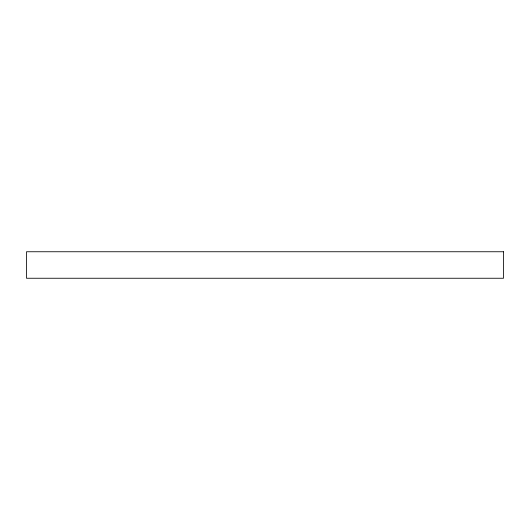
<?xml version="1.0" encoding="UTF-8"?>
<svg xmlns="http://www.w3.org/2000/svg" width="530" height="530" viewBox="0 0 530 530"><rect width="100%" height="100%" fill="white"/><g stroke="black" fill="none" stroke-linecap="round" stroke-linejoin="round"><path stroke-width="0.79" d="M503.5 251.75L26.5 251.75L26.5 278.25L503.5 278.25L503.5 251.75"/></g></svg>
